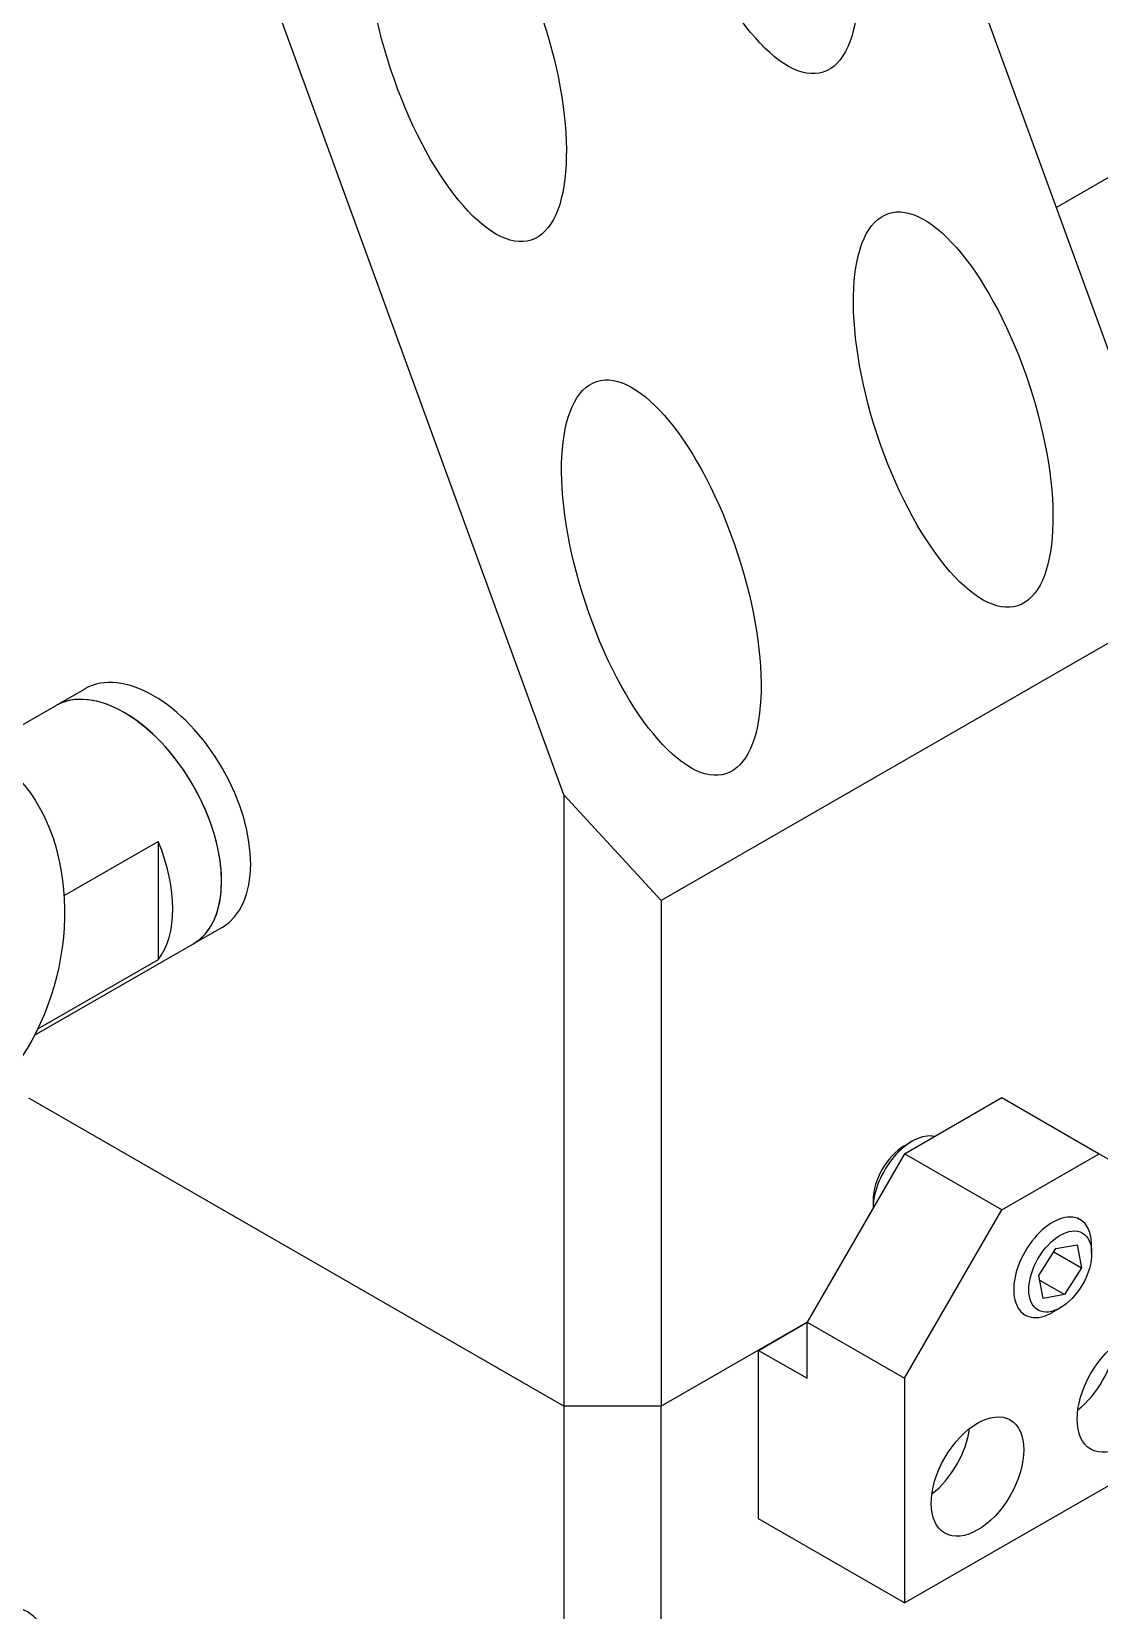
# Model space of a CAD drawing. Header units: millimetres. Extents: x 0 to 7722, y 0 to 5460.
# Drawn here: x 4870.3 to 4947.9, y 3508.6 to 3623.4 of the extents above; entities that cross this region are included whole.
import ezdxf

# ---------------------------------------------------------------- set-up
doc = ezdxf.new("R2010")
doc.units = ezdxf.units.MM
doc.header["$LTSCALE"] = 5
doc.layers.get('0').update_dxf_attribs({"linetype": 'CONTINUOUS'})

# ---------------------------------------------------------------- blocks, each defined once
blk = doc.blocks.new('RWFWFWEWEFWEFWEF')
for p, q in [((416.13, 25.97), (444.42, -51.63)), ((398.45, -66.36), (373.71, 1.54)), ((434.22, -23.65), (450.14, -14.47)), ((444.42, -51.63), (405.53, -74.03)), ((363.63, -58.66), (361.51, -59.88)), ((356.06, -63.02), (361.51, -59.88)), ((405.53, -74.03), (398.45, -66.36)), ((398.45, -66.36), (398.45, -110.82)), ((362.13, -73.68), (368.97, -69.74)), ((368.97, -69.74), (368.97, -78.35)), ((405.53, -74.03), (405.53, -110.82)), ((373.61, -75.99), (371.49, -77.21)), ((359.97, -83.84), (371.49, -77.21)), ((368.97, -78.35), (360.19, -83.4)), ((423.2, -92.45), (430.27, -88.37)), ((430.27, -88.37), (437.35, -92.45)), ((398.45, -110.82), (359.56, -88.42)), ((398.45, -110.82), (359.56, -88.42)), ((423.19, -91.87), (423.73, -91.55)), ((423.2, -92.45), (416.13, -104.69)), ((430.27, -96.52), (423.2, -92.45)), ((430.27, -96.52), (437.35, -92.45)), ((437.35, -92.45), (444.42, -96.55)), ((420.92, -95.82), (420.92, -96.41)), ((423.2, -108.77), (430.27, -96.52)), ((435.81, -97.15), (435.97, -97.24)), ((432.97, -101.3), (434.21, -99.35)), ((434.05, -99.59), (436.06, -100.75)), ((434.21, -99.35), (435.75, -99.07)), ((435.75, -99.07), (436.06, -100.75)), ((436.8, -99.7), (436.8, -99.08)), ((436.06, -100.75), (434.83, -102.7)), ((433.28, -102.97), (432.97, -101.3)), ((434.83, -102.7), (433.04, -101.67)), ((434.83, -102.7), (433.28, -102.97)), ((431.81, -104.08), (431.98, -104.18)), ((434.53, -103.66), (433.99, -103.97)), ((416.13, -104.71), (405.53, -110.82)), ((416.13, -104.71), (405.53, -110.82)), ((412.6, -106.75), (416.13, -104.71)), ((416.13, -104.69), (423.2, -108.77)), ((416.13, -108.78), (416.13, -104.69)), ((412.6, -106.75), (416.13, -108.78)), ((412.6, -119.01), (412.6, -106.75)), ((423.2, -108.77), (423.2, -125.12)), ((405.53, -110.82), (398.45, -110.82)), ((405.53, -110.82), (398.45, -110.82)), ((398.45, -110.82), (398.45, -253.06)), ((405.53, -257.13), (405.53, -110.82)), ((423.2, -125.12), (444.42, -112.9)), ((423.2, -125.12), (412.6, -119.01))]:
    blk.add_line(p, q)
for centre, major_axis, ratio in [((412.6, 0.46), (4.7, -14.26), 0.387149), ((391.38, -11.75), (4.7, -14.26), 0.387149), ((426.74, -38.34), (4.7, -14.26), 0.387149), ((405.53, -50.56), (4.7, -14.26), 0.387149), ((351.53, -76.74), (2.98, 14.09), 0.724502), ((434.52, -101.02), (1.61, 2.8), 0.578093), ((439.11, -109.82), (2.37, 4.12), 0.578093), ((428.51, -115.93), (2.37, 4.12), 0.578093)]:
    blk.add_ellipse(centre, major_axis=major_axis, ratio=ratio)
for centre, major_axis, ratio, start_param, end_param in [((368.62, -67.32), (-4.99, 8.67), 0.578093, 3.141593, 6.283185), ((366.5, -68.55), (-4.99, 8.67), 0.578093, 3.141593, 6.283185), ((366.5, -68.55), (4.99, -8.67), 0.578093, 0, 3.141593), ((362.96, -70.58), (4.99, -8.67), 0.578093, 0.232521, 1.342143), ((423.75, -94.82), (2, 3.47), 0.578093, 0.175457, 2.34169), ((423.2, -94.51), (-1.61, -2.8), 0.578093, 3.928925, 5.495853), ((433.97, -100.71), (2, 3.47), 0.578093, 5.495853, 10.21211), ((435.22, -107.58), (2.37, 4.12), 0.578093, 4.098088, 5.32669), ((424.62, -113.69), (2.37, 4.12), 0.578093, 4.098088, 5.32669), ((348.95, -129.93), (11.68, 2.75), 0.375373, 5.385859, 6.956655)]:
    blk.add_ellipse(centre, major_axis=major_axis, ratio=ratio, start_param=start_param, end_param=end_param)

msp = doc.modelspace()

# ---------------------------------------------------------------- block references
msp.add_blockref('RWFWFWEWEFWEFWEF', (4510.5, 3634.26))

doc.saveas('drawing.dxf')
